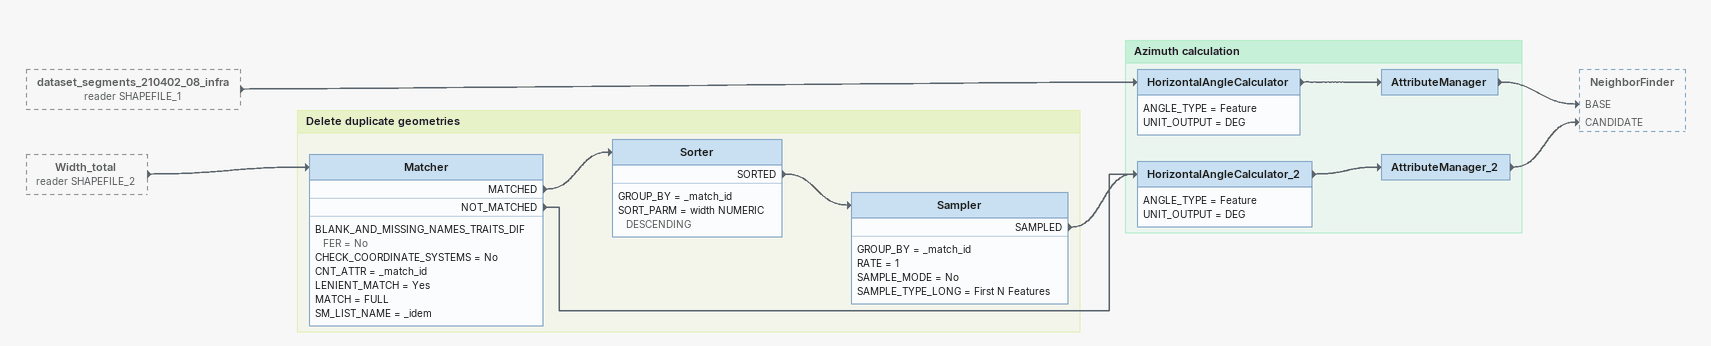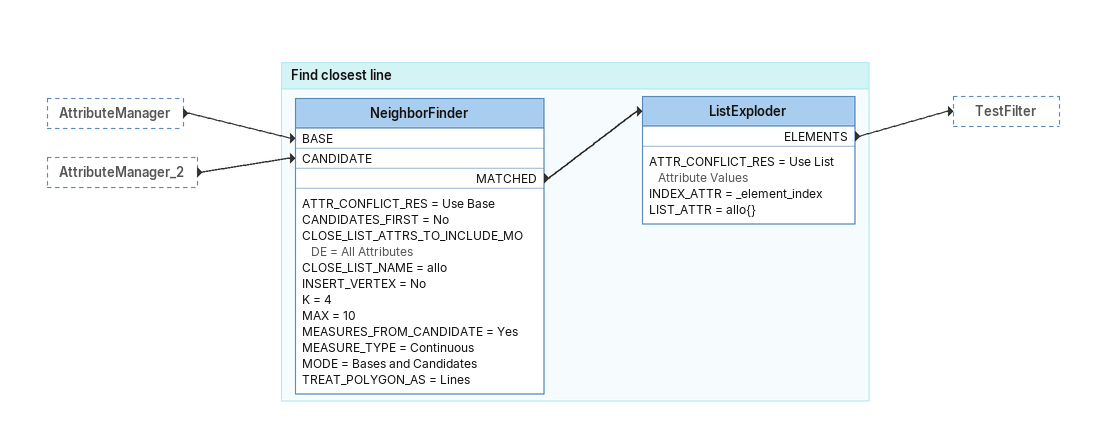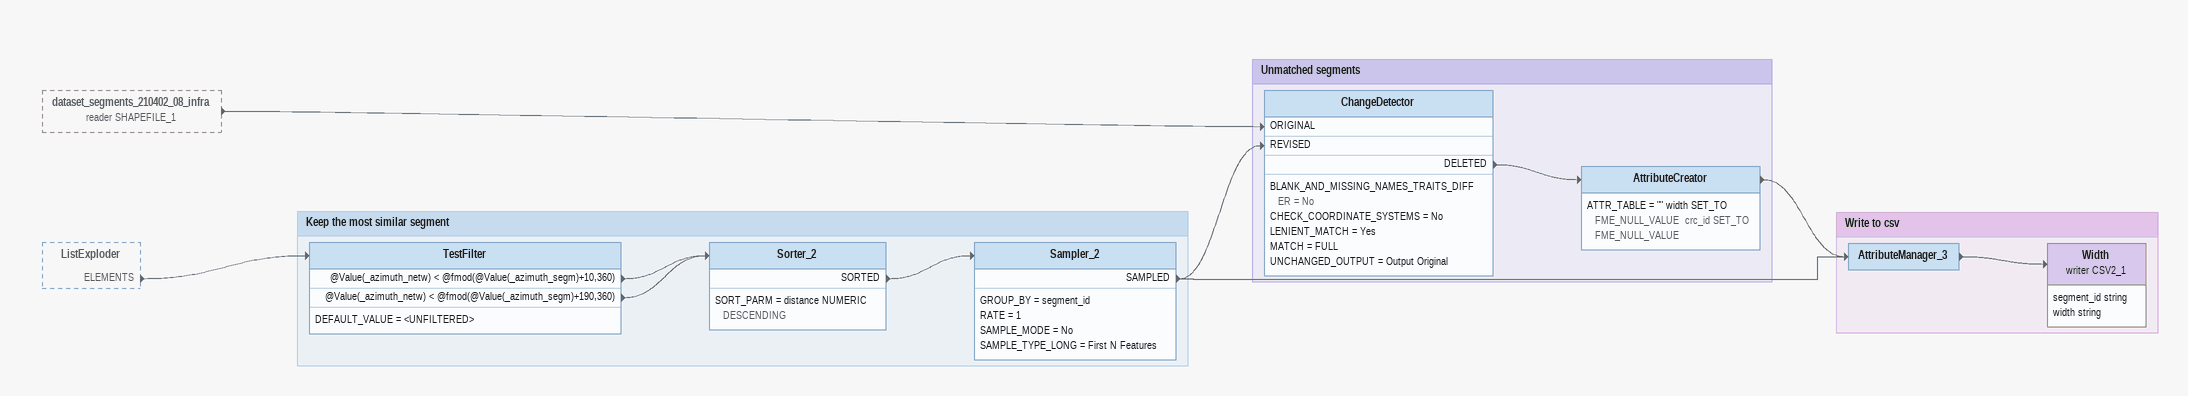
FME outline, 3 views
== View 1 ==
dataset_segments_210402_08_infra (reader SHAPEFILE_1) [outside]
    -> HorizontalAngleCalculator
Width_total (reader SHAPEFILE_2) [outside]
    -> Matcher

Bookmark: Delete duplicate geometries
Matcher
    BLANK_AND_MISSING_NAMES_TRAITS_DIFFER = No
    CHECK_COORDINATE_SYSTEMS = No
    CNT_ATTR = _match_id
    LENIENT_MATCH = Yes
    MATCH = FULL
    SM_LIST_NAME = _idem
    MATCHED -> Sorter
    NOT_MATCHED -> HorizontalAngleCalculator_2
Sorter
    GROUP_BY = _match_id
    SORT_PARM = width NUMERIC DESCENDING
    SORTED -> Sampler
Sampler
    GROUP_BY = _match_id
    RATE = 1
    SAMPLE_MODE = No
    SAMPLE_TYPE_LONG = First N Features
    SAMPLED -> HorizontalAngleCalculator_2

Bookmark: Azimuth calculation
HorizontalAngleCalculator_2
    ANGLE_TYPE = Feature
    UNIT_OUTPUT = DEG
    -> AttributeManager_2
AttributeManager_2
    -> NeighborFinder [CANDIDATE]
HorizontalAngleCalculator
    ANGLE_TYPE = Feature
    UNIT_OUTPUT = DEG
    -> AttributeManager
AttributeManager
    -> NeighborFinder [BASE]

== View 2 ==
AttributeManager [outside]
    -> NeighborFinder [BASE]
AttributeManager_2 [outside]
    -> NeighborFinder [CANDIDATE]

Bookmark: Find closest line
NeighborFinder
    ATTR_CONFLICT_RES = Use Base
    CANDIDATES_FIRST = No
    CLOSE_LIST_ATTRS_TO_INCLUDE_MODE = All Attributes
    CLOSE_LIST_NAME = allo
    INSERT_VERTEX = No
    K = 4
    MAX = 10
    MEASURES_FROM_CANDIDATE = Yes
    MEASURE_TYPE = Continuous
    MODE = Bases and Candidates
    TREAT_POLYGON_AS = Lines
    MATCHED -> ListExploder
ListExploder
    ATTR_CONFLICT_RES = Use List Attribute Values
    INDEX_ATTR = _element_index
    LIST_ATTR = allo{}
    ELEMENTS -> TestFilter

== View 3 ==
dataset_segments_210402_08_infra (reader SHAPEFILE_1) [outside]
    -> ChangeDetector [ORIGINAL]
ListExploder [outside]
    ELEMENTS -> TestFilter

Bookmark: Keep the most similar segment
TestFilter
    DEFAULT_VALUE = <UNFILTERED>
    @Value(_azimuth_netw) < @fmod(@Value(_azimuth_segm)+10,360) -> Sorter_2
    @Value(_azimuth_netw) < @fmod(@Value(_azimuth_segm)+190,360) -> Sorter_2
Sorter_2
    SORT_PARM = distance NUMERIC DESCENDING
    SORTED -> Sampler_2
Sampler_2
    GROUP_BY = segment_id
    RATE = 1
    SAMPLE_MODE = No
    SAMPLE_TYPE_LONG = First N Features
    SAMPLED -> ChangeDetector [REVISED]
    SAMPLED -> AttributeManager_3

Bookmark: Unmatched segments
ChangeDetector
    BLANK_AND_MISSING_NAMES_TRAITS_DIFFER = No
    CHECK_COORDINATE_SYSTEMS = No
    LENIENT_MATCH = Yes
    MATCH = FULL
    UNCHANGED_OUTPUT = Output Original
    DELETED -> AttributeCreator
AttributeCreator
    ATTR_TABLE = "" width SET_TO FME_NULL_VALUE  crc_id SET_TO FME_NULL_VALUE
    -> AttributeManager_3

Bookmark: Write to csv
AttributeManager_3
    -> Width (writer CSV2_1)
Width (writer CSV2_1)
    attributes: segment_id string, width string
